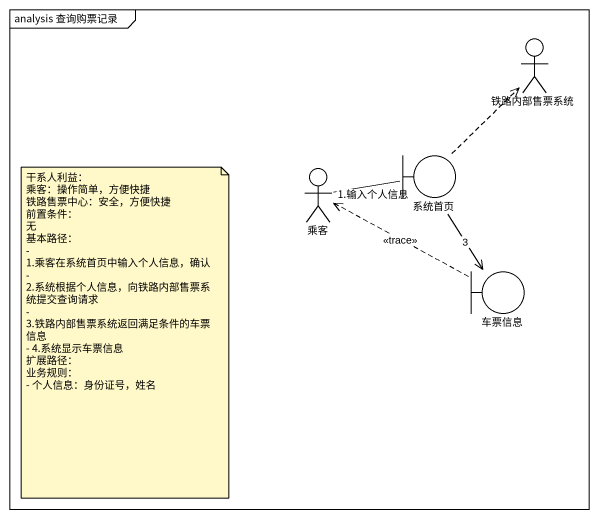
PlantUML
@startuml
mainframe analysis 查询购票记录
actor 铁路内部售票系统
boundary 系统首页
actor 乘客
boundary 车票信息
系统首页 .up.> 铁路内部售票系统
系统首页 --> 车票信息 : 3
乘客 -right- 系统首页 : 1.输入个人信息
车票信息 .left.> 乘客 : <<trace>>
note as N1
  干系人利益：
  乘客：操作简单，方便快捷
  铁路售票中心：安全，方便快捷
  前置条件：
  无
  基本路径：
  - 1.乘客在系统首页中输入个人信息，确认
  - 2.系统根据个人信息，向铁路内部售票系统提交查询请求
  - 3.铁路内部售票系统返回满足条件的车票信息
  - 4.系统显示车票信息
  扩展路径：
  业务规则：
  - 个人信息：身份证号，姓名
end note
@enduml
